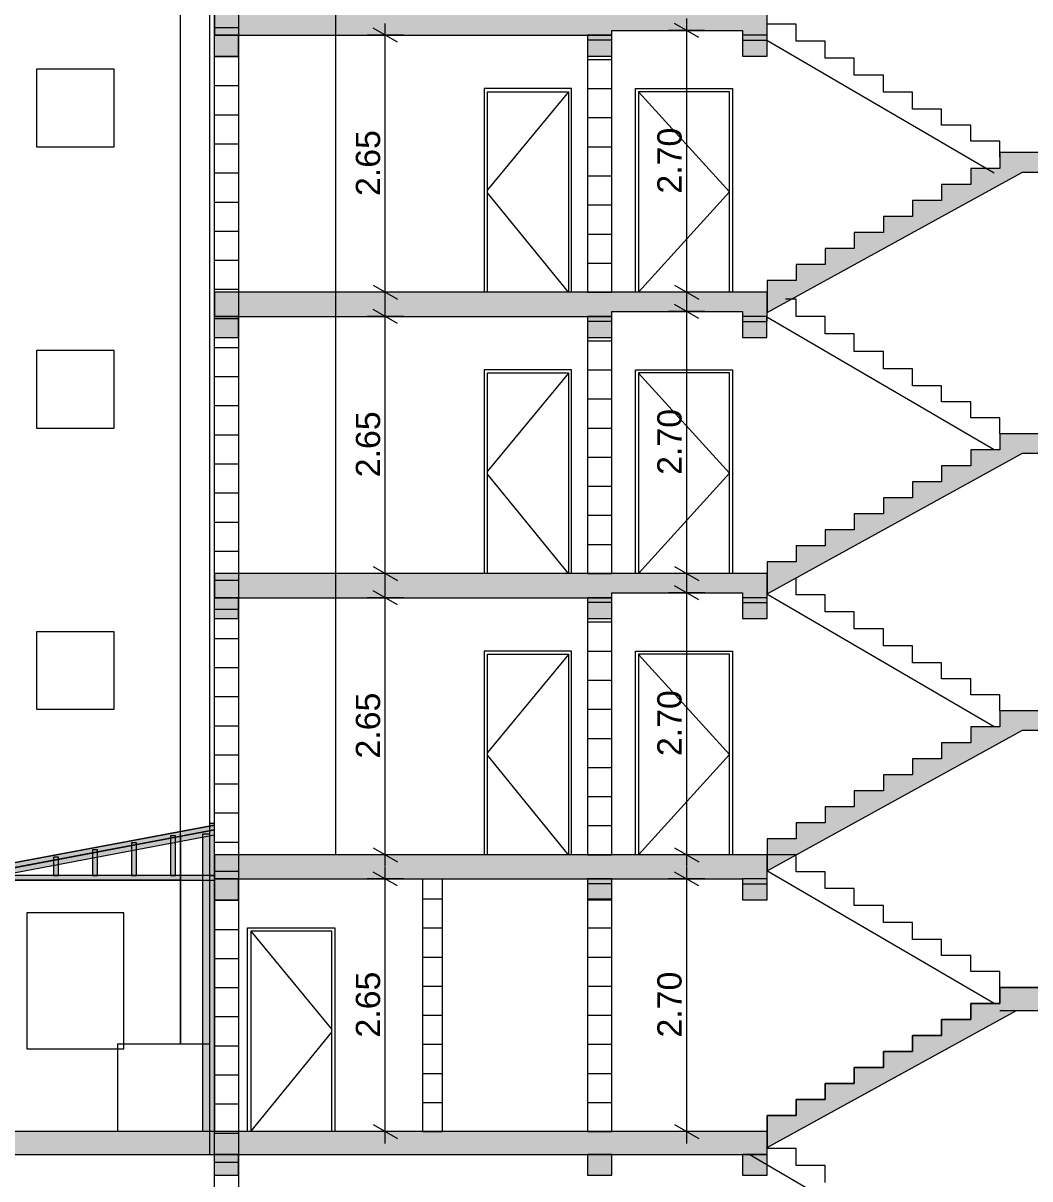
# Model space of a CAD drawing. Header units: feet. Extents: x 2814058 to 2855058, y -67651 to -38951.
# Drawn here: x 2828200 to 2838583, y -61280 to -49363 of the extents above; entities that cross this region are included whole.
import ezdxf

# ---------------------------------------------------------------- set-up
doc = ezdxf.new("R2010")
doc.units = ezdxf.units.FT
doc.header["$MEASUREMENT"] = 0
doc.linetypes.add('Dashed', pattern=[282.222223, 141.111112, -141.111112])
for name, color, linetype, lineweight in [('0_muret e jashtme_Pen_No__1', 7, 'Continuous', 0), ('2D Drafting - General_Pen_No__1', 7, 'Continuous', 0), ('Dimensioning - General_Pen_No__1', 7, 'Continuous', 0), ('Exterior walls_Pen_No__1', 7, 'Continuous', 0), ('Shell - Roof_Pen_No__1', 7, 'Continuous', 0), ('Shell - Roof_Pen_No__21', 7, 'Continuous', 0)]:
    doc.layers.add(name, color=color, linetype=linetype, lineweight=lineweight)
doc.layers.add('0_muret e jashtme_Pen_No__14', color=7, linetype='Continuous', lineweight=0, true_color=0xbd8b17)
doc.layers.add('Shell - Roof_Pen_No__61', color=7, linetype='Continuous', lineweight=0, true_color=0x6a6a6a)
doc.layers.add('Dimensioning - General', color=7, linetype='Continuous')
doc.styles.add('GENERATED_STYLE_1', font='arial.ttf')
doc.dimstyles.new('GENERATED_STYLE__1', dxfattribs={"dimtxt": 250, "dimasz": 190, "dimexe": 0.18, "dimexo": 3, "dimgap": 0.09, "dimtad": 1, "dimlfac": 0.001, "dimzin": 0, "dimdsep": 46, "dimtxsty": 'GENERATED_STYLE_1', "dimblk": 'ARROWHEAD_2', "dimblk1": 'ARROWHEAD_2', "dimblk2": 'ARROWHEAD_2', "dimcen": 0.09, "dimclrd": 7, "dimclre": 7, "dimclrt": 7, "dimadec": 0, "dimazin": 0, "dimtfac": 1, "dimtdec": 4, "dimtmove": 0, "dimatfit": 3, "dimfxl": 1, "dimtolj": 1, "dimtzin": 0, "dimarcsym": 0})

# ---------------------------------------------------------------- blocks, each defined once
blk = doc.blocks.new('*D19', base_point=(2247654, -76425))
at = {"layer": 'Dimensioning - General_Pen_No__1', "color": 7, "linetype": 'Continuous', "lineweight": 0, "transparency": 16777216}
for p, q in [((2835044, -49438), (2835044, -49316)), ((2835232, -49438), (2834857, -49438)), ((2835169, -49510), (2834919, -49366)), ((2835044, -52138), (2835044, -49438)), ((2834919, -52066), (2835169, -52210)), ((2835232, -52138), (2834857, -52138)), ((2835044, -52260), (2835044, -52138))]:
    blk.add_line(p, q, dxfattribs=at)
at = {"layer": 'Dimensioning - General_Pen_No__1', "color": 7, "lineweight": 0, "transparency": 16777216, "insert": (2834994, -51121), "char_height": 250, "attachment_point": 7, "rotation": 90, "style": 'GENERATED_STYLE_1'}
blk.add_mtext('\\A1;2.70', dxfattribs=at)
blk = doc.blocks.new('ARROWHEAD_2')
at = {"color": 0, "linetype": 'Continuous', "lineweight": 0}
for p, q in [((-0.378, -0.655), (0.378, 0.655)), ((0, 0), (-1, 0))]:
    blk.add_line(p, q, dxfattribs=at)
blk = doc.blocks.new('*D24', base_point=(2247654, -76425))
at = {"layer": 'Dimensioning - General_Pen_No__1', "color": 7, "linetype": 'Continuous', "lineweight": 0, "transparency": 16777216}
for p, q in [((2835169, -52410), (2834919, -52266)), ((2835044, -52338), (2835044, -52216)), ((2835232, -52338), (2834857, -52338)), ((2835044, -55038), (2835044, -52338)), ((2835232, -55038), (2834857, -55038)), ((2834919, -54966), (2835169, -55110)), ((2835044, -55160), (2835044, -55038))]:
    blk.add_line(p, q, dxfattribs=at)
at = {"layer": 'Dimensioning - General_Pen_No__1', "color": 7, "lineweight": 0, "transparency": 16777216, "insert": (2834994, -54021), "char_height": 250, "attachment_point": 7, "rotation": 90, "style": 'GENERATED_STYLE_1'}
blk.add_mtext('\\A1;2.70', dxfattribs=at)
blk = doc.blocks.new('*D25', base_point=(2247654, -76425))
at = {"layer": 'Dimensioning - General_Pen_No__1', "color": 7, "linetype": 'Continuous', "lineweight": 0, "transparency": 16777216}
for p, q in [((2835169, -55310), (2834919, -55166)), ((2835044, -55238), (2835044, -55116)), ((2835232, -55238), (2834857, -55238)), ((2835044, -57938), (2835044, -55238)), ((2834919, -57866), (2835169, -58010)), ((2835232, -57938), (2834857, -57938)), ((2835044, -58060), (2835044, -57938))]:
    blk.add_line(p, q, dxfattribs=at)
at = {"layer": 'Dimensioning - General_Pen_No__1', "color": 7, "lineweight": 0, "transparency": 16777216, "insert": (2834994, -56921), "char_height": 250, "attachment_point": 7, "rotation": 90, "style": 'GENERATED_STYLE_1'}
blk.add_mtext('\\A1;2.70', dxfattribs=at)
blk = doc.blocks.new('*D26', base_point=(2247654, -76425))
at = {"layer": 'Dimensioning - General_Pen_No__1', "color": 7, "linetype": 'Continuous', "lineweight": 0, "transparency": 16777216}
for p, q in [((2835169, -58260), (2834919, -58116)), ((2835044, -58188), (2835044, -58066)), ((2835232, -58188), (2834857, -58188)), ((2835044, -60793), (2835044, -58188)), ((2834919, -60720), (2835169, -60865)), ((2835232, -60793), (2834857, -60793)), ((2835044, -60915), (2835044, -60793))]:
    blk.add_line(p, q, dxfattribs=at)
at = {"layer": 'Dimensioning - General_Pen_No__1', "color": 7, "lineweight": 0, "transparency": 16777216, "insert": (2834994, -59823), "char_height": 250, "attachment_point": 7, "rotation": 90, "style": 'GENERATED_STYLE_1'}
blk.add_mtext('\\A1;2.70', dxfattribs=at)
blk = doc.blocks.new('*D27', base_point=(2247654, -76425))
at = {"layer": 'Dimensioning - General_Pen_No__1', "color": 7, "linetype": 'Continuous', "lineweight": 0, "transparency": 16777216}
for p, q in [((2832060, -58260), (2831810, -58116)), ((2831935, -58188), (2831935, -58066)), ((2832122, -58188), (2831747, -58188)), ((2831935, -60793), (2831935, -58188)), ((2831810, -60720), (2832060, -60865)), ((2832122, -60793), (2831747, -60793)), ((2831935, -60915), (2831935, -60793))]:
    blk.add_line(p, q, dxfattribs=at)
at = {"layer": 'Dimensioning - General_Pen_No__1', "color": 7, "lineweight": 0, "transparency": 16777216, "insert": (2831885, -59823), "char_height": 250, "attachment_point": 7, "rotation": 90, "style": 'GENERATED_STYLE_1'}
blk.add_mtext('\\A1;2.65', dxfattribs=at)
blk = doc.blocks.new('*D28', base_point=(2247654, -76425))
at = {"layer": 'Dimensioning - General_Pen_No__1', "color": 7, "linetype": 'Continuous', "lineweight": 0, "transparency": 16777216}
for p, q in [((2831935, -55288), (2831935, -55166)), ((2832122, -55288), (2831747, -55288)), ((2832060, -55360), (2831810, -55216)), ((2831935, -57938), (2831935, -55288)), ((2831810, -57866), (2832060, -58010)), ((2832122, -57938), (2831747, -57938)), ((2831935, -58060), (2831935, -57938))]:
    blk.add_line(p, q, dxfattribs=at)
at = {"layer": 'Dimensioning - General_Pen_No__1', "color": 7, "lineweight": 0, "transparency": 16777216, "insert": (2831885, -56946), "char_height": 250, "attachment_point": 7, "rotation": 90, "style": 'GENERATED_STYLE_1'}
blk.add_mtext('\\A1;2.65', dxfattribs=at)
blk = doc.blocks.new('*D29', base_point=(2247654, -76425))
at = {"layer": 'Dimensioning - General_Pen_No__1', "color": 7, "linetype": 'Continuous', "lineweight": 0, "transparency": 16777216}
for p, q in [((2832060, -52460), (2831810, -52316)), ((2831935, -52388), (2831935, -52266)), ((2832122, -52388), (2831747, -52388)), ((2831935, -55038), (2831935, -52388)), ((2832122, -55038), (2831747, -55038)), ((2831810, -54966), (2832060, -55110)), ((2831935, -55160), (2831935, -55038))]:
    blk.add_line(p, q, dxfattribs=at)
at = {"layer": 'Dimensioning - General_Pen_No__1', "color": 7, "lineweight": 0, "transparency": 16777216, "insert": (2831885, -54046), "char_height": 250, "attachment_point": 7, "rotation": 90, "style": 'GENERATED_STYLE_1'}
blk.add_mtext('\\A1;2.65', dxfattribs=at)
blk = doc.blocks.new('*D30', base_point=(2247654, -76425))
at = {"layer": 'Dimensioning - General_Pen_No__1', "color": 7, "linetype": 'Continuous', "lineweight": 0, "transparency": 16777216}
for p, q in [((2832060, -49560), (2831810, -49416)), ((2831935, -49488), (2831935, -49366)), ((2832122, -49488), (2831747, -49488)), ((2831935, -52138), (2831935, -49488)), ((2831810, -52066), (2832060, -52210)), ((2832122, -52138), (2831747, -52138)), ((2831935, -52260), (2831935, -52138))]:
    blk.add_line(p, q, dxfattribs=at)
at = {"layer": 'Dimensioning - General_Pen_No__1', "color": 7, "lineweight": 0, "transparency": 16777216, "insert": (2831885, -51146), "char_height": 250, "attachment_point": 7, "rotation": 90, "style": 'GENERATED_STYLE_1'}
blk.add_mtext('\\A1;2.65', dxfattribs=at)
blk = doc.blocks.new('*D35', base_point=(2247654, -76425))
at = {"layer": 'Dimensioning - General_Pen_No__1', "color": 7, "linetype": 'Continuous', "lineweight": 0, "transparency": 16777216}
for p, q in [((2845109, -43458), (2844859, -43313)), ((2844984, -43385), (2844984, -43263)), ((2845171, -43385), (2844796, -43385)), ((2844984, -62044), (2844984, -43385)), ((2845171, -62044), (2844796, -62044)), ((2844859, -61972), (2845109, -62116)), ((2844984, -62166), (2844984, -62044))]:
    blk.add_line(p, q, dxfattribs=at)
at = {"layer": 'Dimensioning - General_Pen_No__1', "color": 7, "lineweight": 0, "transparency": 16777216, "insert": (2844934, -53142), "char_height": 250, "attachment_point": 7, "rotation": 90, "style": 'GENERATED_STYLE_1'}
blk.add_mtext('\\A1;18.70', dxfattribs=at)
blk = doc.blocks.new('*D37', base_point=(2247654, -76425))
at = {"layer": 'Dimensioning - General_Pen_No__1', "color": 7, "linetype": 'Continuous', "lineweight": 0, "transparency": 16777216}
for p, q in [((2825224, -46566), (2825474, -46710)), ((2825536, -46638), (2825161, -46638)), ((2825349, -62044), (2825349, -46638)), ((2825536, -62044), (2825161, -62044)), ((2825224, -61972), (2825474, -62116)), ((2825349, -62166), (2825349, -62044))]:
    blk.add_line(p, q, dxfattribs=at)
at = {"layer": 'Dimensioning - General_Pen_No__1', "color": 7, "lineweight": 0, "transparency": 16777216, "insert": (2825299, -54768), "char_height": 250, "attachment_point": 7, "rotation": 90, "style": 'GENERATED_STYLE_1'}
blk.add_mtext('\\A1;15.40', dxfattribs=at)
blk = doc.blocks.new('*D39', base_point=(2247654, -76425))
at = {"layer": 'Dimensioning - General_Pen_No__1', "color": 7, "linetype": 'Continuous', "lineweight": 0, "transparency": 16777216}
for p, q in [((2824841, -43458), (2824591, -43313)), ((2824716, -43385), (2824716, -43263)), ((2824903, -43385), (2824528, -43385)), ((2824716, -62044), (2824716, -43385)), ((2824903, -62044), (2824528, -62044)), ((2824591, -61972), (2824841, -62116)), ((2824716, -62166), (2824716, -62044))]:
    blk.add_line(p, q, dxfattribs=at)
at = {"layer": 'Dimensioning - General_Pen_No__1', "color": 7, "lineweight": 0, "transparency": 16777216, "insert": (2824666, -53142), "char_height": 250, "attachment_point": 7, "rotation": 90, "style": 'GENERATED_STYLE_1'}
blk.add_mtext('\\A1;18.70', dxfattribs=at)

msp = doc.modelspace()

# ---------------------------------------------------------------- hatches: boundary and pattern name
at = {"layer": '0_muret e jashtme_Pen_No__14', "linetype": 'Continuous', "lineweight": 0, "true_color": 0xbd8b17}
h = msp.add_hatch(dxfattribs=at)
h.set_pattern_fill('STYROFOAM_SM_INSULATION', color=42, style=0, pattern_type=2)
h.set_pattern_definition([(90, (2247653.822, -76424.967), (-34.6410162, 0), [20, -40]), (90, (2247636.502, -76394.967), (-34.6410162, 0), [20, -40]), (150, (2247653.822, -76404.967), (17.320508, 30), [20, -40]), (150, (2247619.18, -76404.967), (17.320508, 30), [20, -40]), (210, (2247653.822, -76424.967), (-17.320508, 30), [20, -40]), (210, (2247619.18, -76424.967), (-17.320508, 30), [20, -40])])
h.paths.add_polyline_path([(2830052.108, -57721.431), (2830122.108, -57721.431), (2830122.108, -58200.21), (2830172.108, -58200.21), (2830172.108, -60792.627), (2830052.108, -60792.627)])
at = {"layer": '2D Drafting - General_Pen_No__1', "linetype": 'Continuous', "lineweight": 0}
for points in [[(2835872.108, -49237.946), (2834272.108, -49237.946), (2830172.108, -49237.946), (2830172.108, -49487.946), (2834272.108, -49487.946), (2834272.108, -49437.946), (2835618.081, -49437.946), (2835618.081, -49537.946), (2835872.108, -49537.946)], [(2830169.481, -49702.946), (2830422.108, -49702.946), (2830422.108, -49487.946), (2830169.481, -49487.946)], [(2834019.481, -49702.946), (2834272.108, -49702.946), (2834272.108, -49487.946), (2834019.481, -49487.946)], [(2835618.081, -49702.946), (2835872.108, -49702.946), (2835872.108, -49487.946), (2835618.081, -49487.946)], [(2835872.108, -52018.264), (2835872.108, -52183.264), (2835872.108, -52347.666), (2838507.385, -50898.264), (2839124.23, -50898.264), (2839572.108, -50898.264), (2839822.108, -50898.264), (2839822.108, -50698.264), (2839572.108, -50698.264), (2838272.108, -50698.264), (2838272.108, -50863.264), (2837972.108, -50863.264), (2837972.108, -51028.264), (2837672.108, -51028.264), (2837672.108, -51193.264), (2837372.108, -51193.264), (2837372.108, -51358.264), (2837072.108, -51358.264), (2837072.108, -51523.264), (2836772.108, -51523.264), (2836772.108, -51688.264), (2836472.108, -51688.264), (2836472.108, -51853.264), (2836172.108, -51853.264), (2836172.108, -52018.264)], [(2835872.108, -52137.946), (2830172.108, -52137.946), (2830172.108, -52387.946), (2834272.108, -52387.946), (2834272.108, -52337.946), (2835618.081, -52337.946), (2835618.081, -52437.946), (2835872.108, -52437.946)], [(2830169.481, -52602.946), (2830422.108, -52602.946), (2830422.108, -52387.946), (2830169.481, -52387.946)], [(2834019.481, -52602.946), (2834272.108, -52602.946), (2834272.108, -52387.946), (2834019.481, -52387.946)], [(2835618.081, -52602.946), (2835870.708, -52602.946), (2835870.708, -52387.946), (2835618.081, -52387.946)], [(2835872.108, -54918.264), (2835872.108, -55083.264), (2835872.108, -55247.666), (2838507.385, -53798.264), (2839572.108, -53798.264), (2839822.108, -53798.264), (2839822.108, -53598.264), (2839572.108, -53598.264), (2838272.108, -53598.264), (2838272.108, -53763.264), (2837972.108, -53763.264), (2837972.108, -53928.264), (2837672.108, -53928.264), (2837672.108, -54093.264), (2837372.108, -54093.264), (2837372.108, -54258.264), (2837072.108, -54258.264), (2837072.108, -54423.264), (2836772.108, -54423.264), (2836772.108, -54588.264), (2836472.108, -54588.264), (2836472.108, -54753.264), (2836172.108, -54753.264), (2836172.108, -54918.264)], [(2835872.108, -55037.946), (2830172.108, -55037.946), (2830172.108, -55287.946), (2834272.108, -55287.946), (2834272.108, -55237.946), (2835619.481, -55237.946), (2835619.481, -55337.946), (2835872.108, -55337.946)], [(2830169.481, -55502.946), (2830422.108, -55502.946), (2830422.108, -55287.946), (2830169.481, -55287.946)], [(2834019.481, -55502.946), (2834272.108, -55502.946), (2834272.108, -55287.946), (2834019.481, -55287.946)], [(2835619.481, -55502.946), (2835872.108, -55502.946), (2835872.108, -55287.946), (2835619.481, -55287.946)], [(2835872.108, -57772.946), (2835872.108, -57937.946), (2835872.108, -58102.348), (2838507.385, -56652.946), (2839572.108, -56652.946), (2839822.108, -56652.946), (2839822.108, -56452.946), (2839572.108, -56452.946), (2838272.108, -56452.946), (2838272.108, -56617.946), (2837972.108, -56617.946), (2837972.108, -56782.946), (2837672.108, -56782.946), (2837672.108, -56947.946), (2837372.108, -56947.946), (2837372.108, -57112.946), (2837072.108, -57112.946), (2837072.108, -57277.946), (2836772.108, -57277.946), (2836772.108, -57442.946), (2836472.108, -57442.946), (2836472.108, -57607.946), (2836172.108, -57607.946), (2836172.108, -57772.946)], [(2830172.108, -57631.342), (2827222.108, -58187.946), (2827231.378, -58237.079), (2830172.108, -57682.224)], [(2830122.108, -57615.197), (2830122.108, -58150.21), (2830172.108, -58150.21), (2830172.108, -57615.197)], [(2830172.108, -57682.224), (2827691.879, -58150.192), (2827701.15, -58199.325), (2830172.108, -57733.106)], [(2829720.047, -57742.432), (2829720.047, -58150.21), (2829770.047, -58150.21), (2829770.047, -57742.432)], [(2828915.926, -57887.371), (2828915.926, -58150.21), (2828965.926, -58150.21), (2828965.926, -57887.371)], [(2829317.987, -57815.482), (2829317.987, -58150.21), (2829367.987, -58150.21), (2829367.987, -57815.482)], [(2828513.865, -57962.739), (2828513.865, -58150.21), (2828563.865, -58150.21), (2828563.865, -57962.739)], [(2830172.108, -57937.946), (2830172.108, -58187.946), (2834272.108, -58187.946), (2835619.481, -58187.946), (2835619.481, -58237.946), (2835872.108, -58237.946), (2835872.108, -57937.946)], [(2827691.784, -58150.21), (2827426.784, -58200.21), (2830172.108, -58200.21), (2830172.108, -58150.21)], [(2830169.481, -58402.946), (2830422.108, -58402.946), (2830422.108, -58187.946), (2830169.481, -58187.946)], [(2834019.481, -58402.946), (2834272.108, -58402.946), (2834272.108, -58187.946), (2834019.481, -58187.946)], [(2835619.481, -58402.946), (2835872.108, -58402.946), (2835872.108, -58187.946), (2835619.481, -58187.946)], [(2835872.108, -60957.03), (2838443.749, -59542.627), (2839572.108, -59542.627), (2839572.108, -59742.627), (2839822.108, -59742.627), (2839822.108, -59542.627), (2842872.108, -59542.627), (2842872.108, -59737.946), (2843021.804, -59737.946), (2843022.108, -59737.946), (2843021.804, -59124.101), (2842872.412, -59124.101), (2842872.412, -59307.627), (2839572.108, -59307.627), (2838272.108, -59307.627), (2838272.108, -59472.627), (2837972.108, -59472.627), (2837972.108, -59637.627), (2837672.108, -59637.627), (2837672.108, -59802.627), (2837372.108, -59802.627), (2837372.108, -59967.627), (2837072.108, -59967.627), (2837072.108, -60132.627), (2836772.108, -60132.627), (2836772.108, -60297.627), (2836472.108, -60297.627), (2836472.108, -60462.627), (2836172.108, -60462.627), (2836172.108, -60627.627), (2835872.108, -60627.627), (2835872.108, -60792.627)], [(2827372.108, -61027.627), (2835687.072, -61027.627), (2835872.108, -61027.627), (2835872.108, -60967.627), (2835872.108, -60792.627), (2827372.108, -60792.627)], [(2830169.481, -61242.627), (2830422.108, -61242.627), (2830422.108, -61027.627), (2830169.481, -61027.627)], [(2834019.481, -61242.627), (2834272.108, -61242.627), (2834272.108, -61027.627), (2834019.481, -61027.627)], [(2835619.481, -61242.627), (2835872.108, -61242.627), (2835872.108, -61027.627), (2835619.481, -61027.627)]]:
    msp.add_hatch(color=7, dxfattribs=at).paths.add_polyline_path(points)
at = {"layer": 'Exterior walls_Pen_No__1', "linetype": 'Continuous', "lineweight": 0}
h = msp.add_hatch(dxfattribs=at)
h.set_pattern_fill('GRID_30X30', style=0, pattern_type=2)
h.set_pattern_definition([(180, (2830172.1, -59307.63), (0, 300), []), (90, (2830172.1, -59307.63), (300, 0), [])])
h.paths.add_polyline_path([(2830422.108, -61842.627), (2830172.108, -61842.627), (2830172.108, -46637.946), (2830422.108, -46637.946)])
h = msp.add_hatch(dxfattribs=at)
h.set_pattern_fill('GRID_30X30', style=0, pattern_type=2)
h.set_pattern_definition([(0, (2834272.1, -52137.95), (0, 300), []), (90, (2834272.1, -52137.95), (-300, 0), [])])
h.paths.add_polyline_path([(2834022.108, -52137.946), (2834272.108, -52137.946), (2834272.108, -49537.946), (2834022.108, -49537.946)])
h = msp.add_hatch(dxfattribs=at)
h.set_pattern_fill('GRID_30X30', style=0, pattern_type=2)
h.set_pattern_definition([(0, (2834272.1, -55037.95), (0, 300), []), (90, (2834272.1, -55037.95), (-300, 0), [])])
h.paths.add_polyline_path([(2834022.108, -55037.946), (2834272.108, -55037.946), (2834272.108, -52437.946), (2834022.108, -52437.946)])
h = msp.add_hatch(dxfattribs=at)
h.set_pattern_fill('GRID_30X30', style=0, pattern_type=2)
h.set_pattern_definition([(0, (2834272.1, -57937.95), (0, 300), []), (90, (2834272.1, -57937.95), (-300, 0), [])])
h.paths.add_polyline_path([(2834022.108, -57937.946), (2834272.108, -57937.946), (2834272.108, -55337.946), (2834022.108, -55337.946)])
h = msp.add_hatch(dxfattribs=at)
h.set_pattern_fill('GRID_30X30', style=0, pattern_type=2)
h.set_pattern_definition([(180, (2832322.1, -60792.63), (0, 300), []), (90, (2832322.1, -60792.63), (300, 0), [])])
h.paths.add_polyline_path([(2832522.108, -60792.627), (2832322.108, -60792.627), (2832322.108, -58187.946), (2832522.108, -58187.946)])
h = msp.add_hatch(dxfattribs=at)
h.set_pattern_fill('GRID_30X30', style=0, pattern_type=2)
h.set_pattern_definition([(0, (2834272.1, -60792.63), (0, 300), []), (90, (2834272.1, -60792.63), (-300, 0), [])])
h.paths.add_polyline_path([(2834022.108, -60792.627), (2834272.108, -60792.627), (2834272.108, -58237.946), (2834022.108, -58237.946)])

# ---------------------------------------------------------------- linework, layer by layer
at = {"layer": '0_muret e jashtme_Pen_No__1', "color": 7, "linetype": 'Continuous', "lineweight": 0, "flags": 128}
msp.add_lwpolyline([(2830052.108, -57721.431), (2830122.108, -57721.431), (2830122.108, -58200.21), (2830172.108, -58200.21), (2830172.108, -60792.627), (2830052.108, -60792.627)], close=True, dxfattribs=at)
at = {"layer": '2D Drafting - General_Pen_No__1', "color": 7, "linetype": 'Continuous', "lineweight": 0, "flags": 128}
for points in [[(2835872.108, -49237.946), (2834272.108, -49237.946), (2830172.108, -49237.946), (2830172.108, -49487.946), (2834272.108, -49487.946), (2834272.108, -49437.946), (2835618.081, -49437.946), (2835618.081, -49537.946), (2835872.108, -49537.946)], [(2830169.481, -49702.946), (2830422.108, -49702.946), (2830422.108, -49487.946), (2830169.481, -49487.946)], [(2834019.481, -49702.946), (2834272.108, -49702.946), (2834272.108, -49487.946), (2834019.481, -49487.946)], [(2835618.081, -49702.946), (2835872.108, -49702.946), (2835872.108, -49487.946), (2835618.081, -49487.946)], [(2835872.108, -52137.946), (2830172.108, -52137.946), (2830172.108, -52387.946), (2834272.108, -52387.946), (2834272.108, -52337.946), (2835618.081, -52337.946), (2835618.081, -52437.946), (2835872.108, -52437.946)], [(2830169.481, -52602.946), (2830422.108, -52602.946), (2830422.108, -52387.946), (2830169.481, -52387.946)], [(2834019.481, -52602.946), (2834272.108, -52602.946), (2834272.108, -52387.946), (2834019.481, -52387.946)], [(2835618.081, -52602.946), (2835870.708, -52602.946), (2835870.708, -52387.946), (2835618.081, -52387.946)], [(2835872.108, -54918.264), (2835872.108, -55083.264), (2835872.108, -55247.666), (2838507.385, -53798.264), (2839572.108, -53798.264), (2839822.108, -53798.264), (2839822.108, -53598.264), (2839572.108, -53598.264), (2838272.108, -53598.264), (2838272.108, -53763.264), (2837972.108, -53763.264), (2837972.108, -53928.264), (2837672.108, -53928.264), (2837672.108, -54093.264), (2837372.108, -54093.264), (2837372.108, -54258.264), (2837072.108, -54258.264), (2837072.108, -54423.264), (2836772.108, -54423.264), (2836772.108, -54588.264), (2836472.108, -54588.264), (2836472.108, -54753.264), (2836172.108, -54753.264), (2836172.108, -54918.264)], [(2835872.108, -55037.946), (2830172.108, -55037.946), (2830172.108, -55287.946), (2834272.108, -55287.946), (2834272.108, -55237.946), (2835619.481, -55237.946), (2835619.481, -55337.946), (2835872.108, -55337.946)], [(2830169.481, -55502.946), (2830422.108, -55502.946), (2830422.108, -55287.946), (2830169.481, -55287.946)], [(2834019.481, -55502.946), (2834272.108, -55502.946), (2834272.108, -55287.946), (2834019.481, -55287.946)], [(2835619.481, -55502.946), (2835872.108, -55502.946), (2835872.108, -55287.946), (2835619.481, -55287.946)], [(2835872.108, -57772.946), (2835872.108, -57937.946), (2835872.108, -58102.348), (2838507.385, -56652.946), (2839572.108, -56652.946), (2839822.108, -56652.946), (2839822.108, -56452.946), (2839572.108, -56452.946), (2838272.108, -56452.946), (2838272.108, -56617.946), (2837972.108, -56617.946), (2837972.108, -56782.946), (2837672.108, -56782.946), (2837672.108, -56947.946), (2837372.108, -56947.946), (2837372.108, -57112.946), (2837072.108, -57112.946), (2837072.108, -57277.946), (2836772.108, -57277.946), (2836772.108, -57442.946), (2836472.108, -57442.946), (2836472.108, -57607.946), (2836172.108, -57607.946), (2836172.108, -57772.946)], [(2830172.108, -57631.342), (2827222.108, -58187.946), (2827231.378, -58237.079), (2830172.108, -57682.224)], [(2830122.108, -57615.197), (2830122.108, -58150.21), (2830172.108, -58150.21), (2830172.108, -57615.197)], [(2830172.108, -57682.224), (2827691.879, -58150.192), (2827701.15, -58199.325), (2830172.108, -57733.106)], [(2829720.047, -57742.432), (2829720.047, -58150.21), (2829770.047, -58150.21), (2829770.047, -57742.432)], [(2828915.926, -57887.371), (2828915.926, -58150.21), (2828965.926, -58150.21), (2828965.926, -57887.371)], [(2829317.987, -57815.482), (2829317.987, -58150.21), (2829367.987, -58150.21), (2829367.987, -57815.482)], [(2828513.865, -57962.739), (2828513.865, -58150.21), (2828563.865, -58150.21), (2828563.865, -57962.739)], [(2830172.108, -57937.946), (2830172.108, -58187.946), (2834272.108, -58187.946), (2835619.481, -58187.946), (2835619.481, -58237.946), (2835872.108, -58237.946), (2835872.108, -57937.946)], [(2827691.784, -58150.21), (2827426.784, -58200.21), (2830172.108, -58200.21), (2830172.108, -58150.21)], [(2830169.481, -58402.946), (2830422.108, -58402.946), (2830422.108, -58187.946), (2830169.481, -58187.946)], [(2834019.481, -58402.946), (2834272.108, -58402.946), (2834272.108, -58187.946), (2834019.481, -58187.946)], [(2835619.481, -58402.946), (2835872.108, -58402.946), (2835872.108, -58187.946), (2835619.481, -58187.946)], [(2827372.108, -61027.627), (2835687.072, -61027.627), (2835872.108, -61027.627), (2835872.108, -60967.627), (2835872.108, -60792.627), (2827372.108, -60792.627)], [(2830169.481, -61242.627), (2830422.108, -61242.627), (2830422.108, -61027.627), (2830169.481, -61027.627)], [(2834019.481, -61242.627), (2834272.108, -61242.627), (2834272.108, -61027.627), (2834019.481, -61027.627)], [(2835619.481, -61242.627), (2835872.108, -61242.627), (2835872.108, -61027.627), (2835619.481, -61027.627)]]:
    msp.add_lwpolyline(points, close=True, dxfattribs=at)
for points in [[(2839572.108, -50698.264), (2838272.108, -50698.264), (2838272.108, -50863.264), (2837972.108, -50863.264), (2837972.108, -51028.264), (2837672.108, -51028.264), (2837672.108, -51193.264), (2837372.108, -51193.264), (2837372.108, -51358.264), (2837072.108, -51358.264), (2837072.108, -51523.264), (2836772.108, -51523.264), (2836772.108, -51688.264), (2836472.108, -51688.264), (2836472.108, -51853.264), (2836172.108, -51853.264), (2836172.108, -52018.264), (2835872.108, -52018.264), (2835872.108, -52183.264), (2835872.108, -52347.666), (2838507.385, -50898.264), (2839124.23, -50898.264)], [(2839572.108, -59307.627), (2838272.108, -59307.627), (2838272.108, -59472.627), (2837972.108, -59472.627), (2837972.108, -59637.627), (2837672.108, -59637.627), (2837672.108, -59802.627), (2837372.108, -59802.627), (2837372.108, -59967.627), (2837072.108, -59967.627), (2837072.108, -60132.627), (2836772.108, -60132.627), (2836772.108, -60297.627), (2836472.108, -60297.627), (2836472.108, -60462.627), (2836172.108, -60462.627), (2836172.108, -60627.627), (2835872.108, -60627.627), (2835872.108, -60792.627), (2835872.108, -60957.03), (2838443.749, -59542.627), (2839572.108, -59542.627)]]:
    msp.add_lwpolyline(points, dxfattribs=at)
at = {"layer": 'Exterior walls_Pen_No__1', "color": 7, "linetype": 'Continuous', "lineweight": 0}
for p, q in [((2833856.06, -50037.946), (2832956.06, -50037.946)), ((2832956.06, -50037.946), (2832956.06, -52137.946)), ((2833856.06, -52137.946), (2833856.06, -50037.946)), ((2834515.677, -50037.946), (2835415.677, -50037.946)), ((2834515.677, -52137.946), (2834515.677, -50037.946)), ((2834515.677, -50037.946), (2835515.677, -50037.946)), ((2835515.677, -50037.946), (2835515.677, -52137.946)), ((2832988.06, -52137.946), (2832988.06, -50069.946)), ((2832988.06, -50069.946), (2833824.06, -50069.946)), ((2833824.06, -50072.457), (2832988.06, -51083.434)), ((2833824.06, -50069.946), (2833824.06, -52137.946)), ((2834547.677, -50069.946), (2834547.677, -52137.946)), ((2835483.677, -50069.946), (2834547.677, -50069.946)), ((2834547.677, -50072.457), (2835483.677, -51103.946)), ((2835483.677, -52137.946), (2835483.677, -50069.946)), ((2833824.06, -52137.946), (2832988.06, -51112.457)), ((2834547.677, -52137.946), (2835483.677, -51103.946)), ((2833856.06, -52937.946), (2832956.06, -52937.946)), ((2832956.06, -52937.946), (2832956.06, -55037.946)), ((2832988.06, -55037.946), (2832988.06, -52969.946)), ((2832988.06, -52969.946), (2833824.06, -52969.946)), ((2833824.06, -52972.457), (2832988.06, -53983.434)), ((2833824.06, -52969.946), (2833824.06, -55037.946)), ((2833856.06, -55037.946), (2833856.06, -52937.946)), ((2834515.677, -52937.946), (2835415.677, -52937.946)), ((2834515.677, -55037.946), (2834515.677, -52937.946)), ((2834515.677, -52937.946), (2835515.677, -52937.946)), ((2834547.677, -52969.946), (2834547.677, -55037.946)), ((2835483.677, -52969.946), (2834547.677, -52969.946)), ((2834547.677, -52972.457), (2835483.677, -54003.946)), ((2835483.677, -55037.946), (2835483.677, -52969.946)), ((2835515.677, -52937.946), (2835515.677, -55037.946)), ((2833824.06, -55037.946), (2832988.06, -54012.457)), ((2834547.677, -55037.946), (2835483.677, -54003.946)), ((2833856.06, -55837.946), (2832956.06, -55837.946)), ((2832956.06, -55837.946), (2832956.06, -57937.946)), ((2832988.06, -57937.946), (2832988.06, -55869.946)), ((2832988.06, -55869.946), (2833824.06, -55869.946)), ((2833824.06, -55872.457), (2832988.06, -56883.434)), ((2833824.06, -55869.946), (2833824.06, -57937.946)), ((2833856.06, -57937.946), (2833856.06, -55837.946)), ((2834515.677, -55837.946), (2835415.677, -55837.946)), ((2834515.677, -57937.946), (2834515.677, -55837.946)), ((2834515.677, -55837.946), (2835515.677, -55837.946)), ((2834547.677, -55869.946), (2834547.677, -57937.946)), ((2835483.677, -55869.946), (2834547.677, -55869.946)), ((2834547.677, -55872.457), (2835483.677, -56903.946)), ((2835483.677, -57937.946), (2835483.677, -55869.946)), ((2835515.677, -55837.946), (2835515.677, -57937.946)), ((2833824.06, -57937.946), (2832988.06, -56912.457)), ((2834547.677, -57937.946), (2835483.677, -56903.946)), ((2830515.547, -58692.627), (2831415.547, -58692.627)), ((2830515.547, -60792.627), (2830515.547, -58692.627)), ((2830547.547, -58724.627), (2830547.547, -60792.627)), ((2831383.547, -58724.627), (2830547.547, -58724.627)), ((2830547.547, -58727.139), (2831383.547, -59738.116)), ((2831383.547, -60792.627), (2831383.547, -58724.627)), ((2831415.547, -58692.627), (2831415.547, -60792.627)), ((2830547.547, -60792.627), (2831383.547, -59767.139))]:
    msp.add_line(p, q, dxfattribs=at)
at = {"layer": 'Exterior walls_Pen_No__1', "color": 7, "linetype": 'Continuous', "lineweight": 0, "flags": 128}
for points in [[(2830422.108, -61842.627), (2830172.108, -61842.627), (2830172.108, -46637.946), (2830422.108, -46637.946)], [(2834022.108, -52137.946), (2834272.108, -52137.946), (2834272.108, -49537.946), (2834022.108, -49537.946)], [(2834022.108, -55037.946), (2834272.108, -55037.946), (2834272.108, -52437.946), (2834022.108, -52437.946)], [(2834022.108, -57937.946), (2834272.108, -57937.946), (2834272.108, -55337.946), (2834022.108, -55337.946)], [(2832522.108, -60792.627), (2832322.108, -60792.627), (2832322.108, -58187.946), (2832522.108, -58187.946)], [(2834022.108, -60792.627), (2834272.108, -60792.627), (2834272.108, -58237.946), (2834022.108, -58237.946)]]:
    msp.add_lwpolyline(points, close=True, dxfattribs=at)
at = {"layer": 'Shell - Roof_Pen_No__1', "color": 7, "linetype": 'Continuous', "lineweight": 0}
for p, q in [((2827222.108, -58187.946), (2830172.108, -57631.342)), ((2827231.378, -58237.079), (2830172.108, -57682.224)), ((2829822.108, -58150.21), (2827691.784, -58150.21)), ((2829822.108, -58200.21), (2827422.108, -58200.21))]:
    msp.add_line(p, q, dxfattribs=at)
at = {"layer": 'Shell - Roof_Pen_No__21', "color": 7, "linetype": 'Continuous', "lineweight": 0}
for p, q in [((2830122.108, -46437.946), (2830122.108, -61027.627)), ((2829822.108, -59887.946), (2829822.108, -46637.946)), ((2831422.108, -46637.946), (2831422.108, -57937.946)), ((2836172.108, -49373.901), (2835872.108, -49373.901)), ((2836172.108, -49548.582), (2836172.108, -49373.901)), ((2838215.643, -50908.582), (2835870.708, -49540.704)), ((2836472.108, -49548.582), (2836172.108, -49548.582)), ((2836472.108, -49723.582), (2836472.108, -49548.582)), ((2836772.108, -49723.582), (2836472.108, -49723.582)), ((2836772.108, -49898.582), (2836772.108, -49723.582)), ((2837072.108, -49898.582), (2836772.108, -49898.582)), ((2837072.108, -50073.582), (2837072.108, -49898.582)), ((2837372.108, -50073.582), (2837072.108, -50073.582)), ((2837372.108, -50248.582), (2837372.108, -50073.582)), ((2837672.108, -50248.582), (2837372.108, -50248.582)), ((2837672.108, -50413.582), (2837672.108, -50248.582)), ((2837972.108, -50413.582), (2837672.108, -50413.582)), ((2837972.108, -50578.582), (2837972.108, -50413.582)), ((2838272.108, -50578.582), (2837972.108, -50578.582)), ((2838272.108, -50743.582), (2838272.108, -50578.582)), ((2836172.108, -52208.264), (2836063.047, -52208.264)), ((2836172.108, -52388.264), (2836172.108, -52208.264)), ((2838215.643, -53763.264), (2835870.708, -52395.385)), ((2836472.108, -52388.264), (2836172.108, -52388.264)), ((2836472.108, -52568.264), (2836472.108, -52388.264)), ((2836772.108, -52568.264), (2836472.108, -52568.264)), ((2836772.108, -52748.264), (2836772.108, -52568.264)), ((2837072.108, -52748.264), (2836772.108, -52748.264)), ((2837072.108, -52928.264), (2837072.108, -52748.264)), ((2837372.108, -52928.264), (2837072.108, -52928.264)), ((2837372.108, -53103.264), (2837372.108, -52928.264)), ((2837672.108, -53103.264), (2837372.108, -53103.264)), ((2837672.108, -53268.264), (2837672.108, -53103.264)), ((2837972.108, -53268.264), (2837672.108, -53268.264)), ((2837972.108, -53433.264), (2837972.108, -53268.264)), ((2838272.108, -53433.264), (2837972.108, -53433.264)), ((2838272.108, -53598.264), (2838272.108, -53433.264)), ((2836172.108, -55257.946), (2836172.108, -55083.264)), ((2838215.643, -56617.946), (2835870.708, -55250.067)), ((2836472.108, -55257.946), (2836172.108, -55257.946)), ((2836472.108, -55432.946), (2836472.108, -55257.946)), ((2836772.108, -55432.946), (2836472.108, -55432.946)), ((2836772.108, -55607.946), (2836772.108, -55432.946)), ((2837072.108, -55607.946), (2836772.108, -55607.946)), ((2837072.108, -55782.946), (2837072.108, -55607.946)), ((2837372.108, -55782.946), (2837072.108, -55782.946)), ((2837372.108, -55957.946), (2837372.108, -55782.946)), ((2837672.108, -55957.946), (2837372.108, -55957.946)), ((2837672.108, -56122.946), (2837672.108, -55957.946)), ((2837972.108, -56122.946), (2837672.108, -56122.946)), ((2837972.108, -56287.946), (2837972.108, -56122.946)), ((2838272.108, -56287.946), (2837972.108, -56287.946)), ((2838272.108, -56452.946), (2838272.108, -56287.946)), ((2836172.108, -57937.946), (2834022.108, -57937.946)), ((2836172.108, -58112.627), (2836172.108, -57937.946)), ((2838215.643, -59472.627), (2835870.708, -58104.748)), ((2836472.108, -58112.627), (2836172.108, -58112.627)), ((2836472.108, -58287.627), (2836472.108, -58112.627)), ((2836772.108, -58287.627), (2836472.108, -58287.627)), ((2836772.108, -58462.627), (2836772.108, -58287.627)), ((2837072.108, -58462.627), (2836772.108, -58462.627)), ((2837072.108, -58637.627), (2837072.108, -58462.627)), ((2837372.108, -58637.627), (2837072.108, -58637.627)), ((2837372.108, -58812.627), (2837372.108, -58637.627)), ((2837672.108, -58812.627), (2837372.108, -58812.627)), ((2837672.108, -58977.627), (2837672.108, -58812.627)), ((2837972.108, -58977.627), (2837672.108, -58977.627)), ((2837972.108, -59142.627), (2837972.108, -58977.627)), ((2838272.108, -59142.627), (2837972.108, -59142.627)), ((2838272.108, -59307.627), (2838272.108, -59142.627)), ((2838272.108, -59472.627), (2838272.108, -59307.627)), ((2838272.108, -59307.627), (2840882.776, -59307.627)), ((2835867.633, -60959.491), (2838443.749, -59542.627)), ((2837972.108, -59637.627), (2837972.108, -59472.627)), ((2837972.108, -59472.627), (2838272.108, -59472.627)), ((2838272.108, -59542.627), (2840882.776, -59542.627)), ((2837672.108, -59802.627), (2837672.108, -59637.627)), ((2837672.108, -59637.627), (2837972.108, -59637.627)), ((2837372.108, -59967.627), (2837372.108, -59802.627)), ((2837372.108, -59802.627), (2837672.108, -59802.627)), ((2829172.108, -59887.946), (2829172.108, -60792.627)), ((2829172.108, -59887.946), (2830122.108, -59887.946)), ((2837072.108, -60132.627), (2837072.108, -59967.627)), ((2837072.108, -59967.627), (2837372.108, -59967.627)), ((2836772.108, -60297.627), (2836772.108, -60132.627)), ((2836772.108, -60132.627), (2837072.108, -60132.627)), ((2836472.108, -60462.627), (2836472.108, -60297.627)), ((2836472.108, -60297.627), (2836772.108, -60297.627)), ((2836172.108, -60627.627), (2836172.108, -60462.627)), ((2836172.108, -60462.627), (2836472.108, -60462.627)), ((2835872.108, -60792.627), (2835872.108, -60627.627)), ((2835872.108, -60627.627), (2836172.108, -60627.627)), ((2830122.108, -60792.627), (2827372.108, -60792.627)), ((2835872.108, -60792.627), (2834272.108, -60792.627)), ((2835872.108, -60967.627), (2835872.108, -60792.627)), ((2836172.108, -60967.627), (2835872.108, -60967.627)), ((2836172.108, -61142.627), (2836172.108, -60967.627)), ((2837084.215, -61842.627), (2835687.072, -61027.627)), ((2836472.108, -61142.627), (2836172.108, -61142.627)), ((2836472.108, -61317.627), (2836472.108, -61142.627))]:
    msp.add_line(p, q, dxfattribs=at)
at = {"layer": 'Shell - Roof_Pen_No__61', "color": 251, "linetype": 'Continuous', "lineweight": 0, "true_color": 0x6a6a6a}
for p, q in [((2829138.376, -49837.946), (2828338.376, -49837.946)), ((2828338.376, -49837.946), (2828338.376, -50637.946)), ((2829138.376, -50637.946), (2829138.376, -49837.946)), ((2828338.376, -50637.946), (2829138.376, -50637.946)), ((2829138.376, -52737.946), (2828338.376, -52737.946)), ((2828338.376, -52737.946), (2828338.376, -53537.946)), ((2829138.376, -53537.946), (2829138.376, -52737.946)), ((2828338.376, -53537.946), (2829138.376, -53537.946)), ((2829138.376, -55637.946), (2828338.376, -55637.946)), ((2828338.376, -55637.946), (2828338.376, -56437.946)), ((2829138.376, -56437.946), (2829138.376, -55637.946)), ((2828338.376, -56437.946), (2829138.376, -56437.946)), ((2829822.108, -57748.262), (2829822.108, -59887.946)), ((2829238.376, -58537.946), (2828238.376, -58537.946)), ((2828238.376, -58537.946), (2828238.376, -59887.946)), ((2829238.376, -59887.946), (2829238.376, -58537.946)), ((2828238.376, -59937.946), (2829238.376, -59937.946))]:
    msp.add_line(p, q, dxfattribs=at)
at = {"layer": 'Shell - Roof_Pen_No__61', "color": 251, "linetype": 'Dashed', "lineweight": 0, "true_color": 0x6a6a6a}
for p, q in [((2828238.376, -59887.946), (2828238.376, -59937.946)), ((2829238.376, -59937.946), (2829238.376, -59887.946))]:
    msp.add_line(p, q, dxfattribs=at)

# ---------------------------------------------------------------- dimensions: what is measured, and where the dimension line sits
at = {"layer": 'Dimensioning - General', "color": 7, "linetype": 'Continuous', "lineweight": 0}
for base, p1, p2, text, picture, middle in [((2824715.593, -43385.49), (2825853.544, -62043.751), (2834377.066, -43385.49), '18.70', '*D39', (2824540.593, -52722.048)), ((2844983.582, -43385.49), (2843845.63, -62043.751), (2835322.108, -43385.49), '18.70', '*D35', (2844808.582, -52722.048)), ((2825348.563, -46637.946), (2827471.897, -62043.751), (2828371.897, -46637.946), '15.40', '*D37', (2825173.563, -54348.276)), ((2835044.084, -49437.946), (2834417.785, -52137.946), (2835618.081, -49437.946), '2.70', '*D19', (2834869.084, -50795.812)), ((2831934.512, -49487.946), (2832322.108, -52137.946), (2834019.481, -49487.946), '2.65', '*D30', (2831759.512, -50820.812)), ((2831934.512, -52387.946), (2832322.108, -55037.946), (2834019.481, -52387.946), '2.65', '*D29', (2831759.512, -53720.812)), ((2835044.084, -52337.946), (2834417.785, -55037.946), (2835618.081, -52337.946), '2.70', '*D24', (2834869.084, -53695.812)), ((2831934.512, -55287.946), (2832322.108, -57937.946), (2834019.481, -55287.946), '2.65', '*D28', (2831759.512, -56620.812)), ((2835044.084, -55237.946), (2834417.785, -57937.946), (2835619.481, -55237.946), '2.70', '*D25', (2834869.084, -56595.812)), ((2831934.512, -58187.946), (2832322.108, -60792.627), (2832322.108, -58187.946), '2.65', '*D27', (2831759.512, -59498.153)), ((2835044.084, -58187.946), (2834417.785, -60792.627), (2834272.108, -58187.946), '2.70', '*D26', (2834869.084, -59498.153))]:
    dim = msp.add_linear_dim(base=base, p1=p1, p2=p2, angle=90, text=text, dimstyle='GENERATED_STYLE__1', dxfattribs=at)
    dim.commit()
    dim.dimension.update_dxf_attribs({"geometry": picture, "text_midpoint": middle, "dimtype": 160, "text_rotation": 90})

doc.saveas('drawing.dxf')
